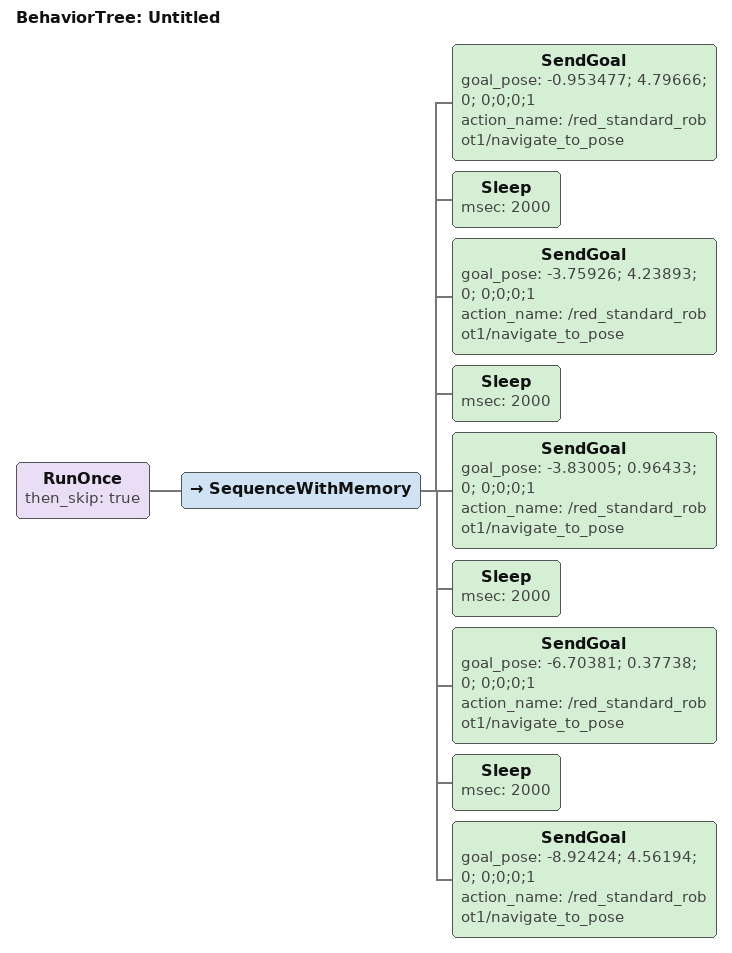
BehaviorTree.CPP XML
<?xml version="1.0" encoding="UTF-8"?>
<root BTCPP_format="4">
  <BehaviorTree ID="Untitled">
    <RunOnce then_skip="true">
      <SequenceWithMemory>
        <SendGoal goal_pose="-0.953477; 4.79666; 0; 0;0;0;1"
                  action_name="/red_standard_robot1/navigate_to_pose"/>
        <Sleep msec="2000"/>
        <SendGoal goal_pose="-3.75926; 4.23893; 0; 0;0;0;1"
                  action_name="/red_standard_robot1/navigate_to_pose"/>
        <Sleep msec="2000"/>
        <SendGoal goal_pose="-3.83005; 0.96433; 0; 0;0;0;1"
                  action_name="/red_standard_robot1/navigate_to_pose"/>
        <Sleep msec="2000"/>
        <SendGoal goal_pose="-6.70381; 0.37738; 0; 0;0;0;1"
                  action_name="/red_standard_robot1/navigate_to_pose"/>
        <Sleep msec="2000"/>
        <SendGoal goal_pose="-8.92424; 4.56194; 0; 0;0;0;1"
                  action_name="/red_standard_robot1/navigate_to_pose"/>
      </SequenceWithMemory>
    </RunOnce>
  </BehaviorTree>

</root>
